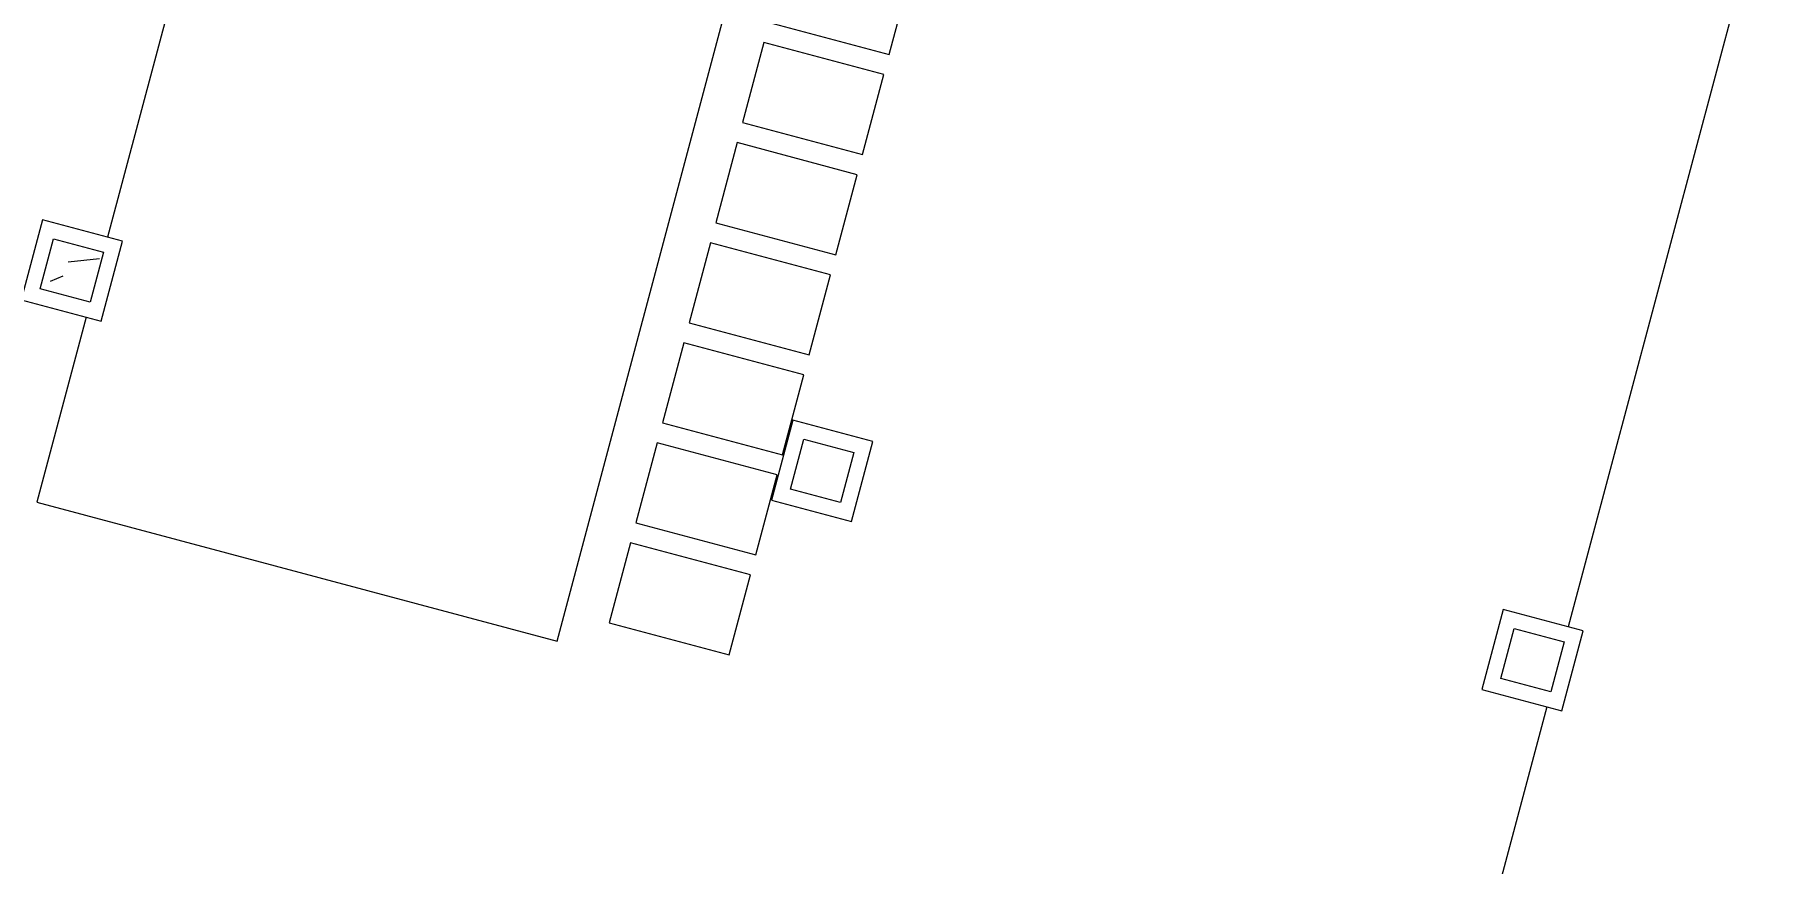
# Model space of a CAD drawing. Header units: metres. Extents: x 689715 to 690980, y 1005284 to 1006835.
# Drawn here: x 690786.55 to 690794.89, y 1005602.44 to 1005606.45 of the extents above; entities that cross this region are included whole.
import ezdxf

# ---------------------------------------------------------------- set-up
doc = ezdxf.new("R2010")
doc.units = ezdxf.units.M
doc.linetypes.add('PHANTOM', pattern=[2.5, 1.25, -0.25, 0.25, -0.25, 0.25, -0.25])
for name, color, linetype in [('0_HUELLAS CASAS CASTILLA', 1, 'Continuous'), ('0_NUMERO DE LOTE FASE V', 3, 'Continuous'), ('C-CALLE-RGIRO', 8, 'Continuous')]:
    doc.layers.add(name, color=color, linetype=linetype)
for name, color, linetype, lineweight in [('Modelos genéricos', 7, 'Continuous', 13), ('Pilares estructurales', 7, 'Continuous', 25), ('Suelos', 7, 'Continuous', 9)]:
    doc.layers.add(name, color=color, linetype=linetype, lineweight=lineweight)
doc.styles.add('ESTANDAR', font='romans.shx')
doc.dimstyles.new('R_GIRO', dxfattribs={"dimtxt": 1.2, "dimasz": 1.2, "dimexe": 0.18, "dimexo": 0.0625, "dimgap": 0.09, "dimtad": 0, "dimdec": 1, "dimdsep": 46, "dimtxsty": 'ESTANDAR', "dimcen": 0, "dimclrt": 2, "dimadec": 0, "dimazin": 0, "dimtfac": 1, "dimtdec": 1, "dimtofl": 0, "dimtmove": 0, "dimatfit": 3, "dimfxl": 1, "dimtolj": 1, "dimtzin": 0, "dimarcsym": 0})

# ---------------------------------------------------------------- blocks, each defined once
blk = doc.blocks.new('*D153')
at = {"layer": 'C-CALLE-RGIRO', "color": 0, "lineweight": -2, "transparency": 16777216}
blk.add_line((690779.2916858988, 1005603.624102919), (690780.3371050488, 1005604.213253835), dxfattribs=at)
at = {"layer": 'C-CALLE-RGIRO', "color": 0, "transparency": 16777216}
blk.add_solid([(690780.2389132297, 1005604.38749036), (690780.435296868, 1005604.03901731), (690781.3825241989, 1005604.80240475)], dxfattribs=at)
at = {"layer": 'Defpoints', "color": 0, "transparency": 16777216}
for p in [(690787.9163938861, 1005608.484597969), (690781.3825241989, 1005604.80240475)]:
    blk.add_point(p, dxfattribs=at)
at = {"layer": 'C-CALLE-RGIRO', "color": 2, "transparency": 16777216, "insert": (690777.5929484672, 1005602.666771391), "char_height": 1.2, "attachment_point": 5, "rotation": 29.40363967903189, "style": 'ESTANDAR'}
blk.add_mtext('\\A1;R7.5', dxfattribs=at)
blk = doc.blocks.new('M_Concrete-Rectangular-Column - _25x_25-V7-PLANO CLAVE _8 CASAS EN HILERA_ - Dependent 1')
at = {"layer": 'Pilares estructurales', "lineweight": 13}
h = blk.add_hatch(dxfattribs=at)
h.set_pattern_fill('CONCRETE', color=256, style=0, pattern_type=2)
h.set_pattern_definition([(49.99999999999999, (-7.957000000000001, -75.643), (1.457020047383542, -0.1273482686276515), [0.152, -1.676]), (355, (-7.957000000000001, -75.643), (-0.2818653023739907, 1.528382135238966), [0.122, -1.341]), (100.451, (-7.835, -75.653), (1.17546538358712, 1.400456044289996), [0.13, -1.425]), (46.184, (-7.957000000000001, -75.236), (2.169039294737322, -0.336383022587974), [0.229, -2.515]), (96.636, (-7.776, -75.264), (1.898944685138781, 1.97970782763093), [0.194, -2.137]), (351.184, (-7.957000000000001, -75.236), (1.898795237190718, 1.979372286160904), [0.183, -2.012]), (21, (-7.754, -75.33800000000001), (1.212598781386422, -0.8177586412751406), [0.152, -1.676]), (326, (-7.754, -75.33800000000001), (0.4944494143613917, 1.473404145724342), [0.122, -1.341]), (71.45100000000001, (-7.653, -75.406), (1.707039752549385, 0.6549895290889265), [0.13, -1.425]), (37.50000000000001, (-7.957000000000001, -75.643), (0.02416182372297015, 0.6765066195347833), [0.067, -1.258, 0.067, -1.294, -1.346]), (37.50000000000001, (-7.957000000000001, -75.643), (0.02416182372297015, 0.6765066195347833), [-2.686, 0.067, -1.279]), (7.499999999999999, (-7.957000000000001, -75.643), (0.5349359976128323, 0.8016816565557453), [0.067, -0.7090000000000001, 0.067, -1.227, -0.513]), (7.499999999999999, (-7.957000000000001, -75.643), (0.5349359976128323, 0.8016816565557453), [-2.071, 0.067, -0.446]), (327.5, (-8.41, -75.643), (1.084235554558972, -0.04571938571545769), [0.067, -0.441, 0.067, -1.518, -2.103]), (327.5, (-8.41, -75.643), (1.084235554558972, -0.04571938571545769), [-2.093, 0.067, -2.036]), (317.5, (-8.613, -75.643), (1.185122407334744, 0.2039163545013021), [0.067, -0.593, 0.067, -0.986, -1.494]), (317.5, (-8.613, -75.643), (1.185122407334744, 0.2039163545013021), [-1.713, 0.067, -1.426])])
h.paths.add_polyline_path([(0.1250000000000062, -0.1249999999999326), (0.1250000000000062, 0.1250000000000625), (-0.1249999999999932, 0.1250000000000625), (-0.1249999999999932, -0.1249999999998936)], flags=0)
blk = doc.blocks.new('MOLDURA COLUMNA - 0_40x_40-1533038-PLANO CLAVE _8 CASAS EN HILERA_ - Dependent 1')
at = {"layer": 'Modelos genéricos', "color": 253}
for p, q in [((0.2000000000000064, 0.1999999999999915), (-0.1999999999999938, 0.1999999999999915)), ((-0.1999999999999937, 0.1999999999999915), (-0.1999999999999937, -0.2000000000000085)), ((0.2000000000000064, -0.2000000000000085), (0.2000000000000064, 0.1999999999999915)), ((-0.1249999999999938, -0.1250000000000084), (-0.1249999999999937, 0.1249999999999915)), ((-0.1249999999999937, 0.1249999999999915), (0.1250000000000063, 0.1249999999999915)), ((0.1250000000000063, 0.1249999999999915), (0.1250000000000063, -0.1250000000000084)), ((0.1250000000000063, -0.1250000000000084), (-0.1249999999999938, -0.1250000000000084)), ((-0.1999999999999937, -0.2000000000000085), (0.2000000000000065, -0.2000000000000085))]:
    blk.add_line(p, q, dxfattribs=at)
blk = doc.blocks.new('012-AR_CASTILLA_MODELO B_rvt-1-PLANO CLAVE _8 CASAS EN HILERA_ - Dependent 1')
at = {"layer": 'Suelos', "color": 9}
for p, q in [((8.08178603235865, 79.4475474965293), (8.081786032475065, 75.84254749678075)), ((8.08178603235865, 75.44254749664105), (8.081786032416858, 74.51754749682732))]:
    blk.add_line(p, q, dxfattribs=at)
at = {"color": 254, "lineweight": 13}
for name in ['MOLDURA COLUMNA - 0_40x_40-1533038-PLANO CLAVE _8 CASAS EN HILERA_ - Dependent 1', 'M_Concrete-Rectangular-Column - _25x_25-V7-PLANO CLAVE _8 CASAS EN HILERA_ - Dependent 1']:
    blk.add_blockref(name, (7.956786032300442, 75.64254749636166), dxfattribs=at)
blk = doc.blocks.new('A TRANSFORMADA A B')
at = {"layer": 'Suelos', "color": 9}
for p, q in [((287.9939854068216, -64.38005156163126), (287.5939854066819, -64.38005156163126)), ((287.9939854068216, -64.98005156160798), (287.9939854068216, -64.38005156163126)), ((288.4939854068216, -64.38005156163126), (288.0939854069147, -64.38005156145664)), ((288.0939854069147, -64.38005156145664), (288.0939854069147, -64.98005156149156)), ((288.4939854068216, -64.98005156154977), (288.4939854068216, -64.38005156163126)), ((288.9939854068216, -64.38005156157305), (288.5939854069147, -64.38005156151485)), ((288.5939854069147, -64.38005156151485), (288.5939854071476, -64.98005156143336)), ((288.9939854068216, -64.98005156149156), (288.9939854068216, -64.38005156157305)), ((289.4939854070544, -64.38005156145664), (289.0939854071476, -64.38005156139843)), ((289.0939854071476, -64.38005156139843), (289.0939854066819, -64.9800515617244)), ((289.4939854068216, -64.98005156143336), (289.4939854070544, -64.38005156145664)), ((289.9939854068216, -64.38005156163126), (289.5939854069147, -64.38005156157305)), ((289.5939854069147, -64.38005156157305), (289.5939854069147, -64.9800515617244)), ((289.9939854070544, -64.98005156131694), (289.9939854068216, -64.38005156163126)), ((290.4939854068216, -64.38005156151485), (290.0939854071476, -64.38005156157305)), ((290.0939854071476, -64.38005156157305), (290.0939854064491, -64.98005156154977)), ((290.4939854068216, -64.98005156149156), (290.4939854068216, -64.38005156151485)), ((290.9939854068216, -64.38005156157305), (290.5939854069147, -64.38005156151485)), ((290.5939854069147, -64.38005156151485), (290.5939854069147, -64.98005156160798)), ((290.9939854068216, -64.98005156184081), (290.9939854068216, -64.38005156157305)), ((288.0939854069147, -64.98005156149156), (288.4939854068216, -64.98005156154977)), ((288.5939854071476, -64.98005156143336), (288.9939854068216, -64.98005156149156)), ((289.0939854066819, -64.9800515617244), (289.4939854068216, -64.98005156143336)), ((289.5939854069147, -64.9800515617244), (289.9939854070544, -64.98005156131694)), ((290.0939854064491, -64.98005156154977), (290.4939854068216, -64.98005156149156)), ((290.5939854069147, -64.98005156160798), (290.9939854068216, -64.98005156184081)), ((291.1439854067285, -65.20005156158004), (286.9939854068216, -65.20005156181287)), ((291.1439854069613, -67.80005156161496), (291.1439854067285, -65.20005156158004)), ((286.2139854070265, -67.80005156155676), (289.8189854063094, -67.80005156138213)), ((290.2189854069147, -67.80005156149855), (291.1439854067285, -67.80005156144034))]:
    blk.add_line(p, q, dxfattribs=at)
at = {"color": 254, "lineweight": 13, "rotation": 90}
for name, p in [('MOLDURA COLUMNA - 0_40x_40-1533038-PLANO CLAVE _8 CASAS EN HILERA_ - Dependent 1', (290.0189854067285, -64.17505156161496)), ('MOLDURA COLUMNA - 0_40x_40-1533038-PLANO CLAVE _8 CASAS EN HILERA_ - Dependent 1', (290.018985407427, -67.92505156155676)), ('M_Concrete-Rectangular-Column - _25x_25-V7-PLANO CLAVE _8 CASAS EN HILERA_ - Dependent 1', (290.018985407427, -67.92505156155676))]:
    blk.add_blockref(name, p, dxfattribs=at)
blk = doc.blocks.new('CASTILLAS B BLOQUE 8')
blk.add_blockref('A TRANSFORMADA A B', (0, 5.820766091346741e-11))
at = {"layer": '0_HUELLAS CASAS CASTILLA', "color": 8, "lineweight": 5, "rotation": 90}
blk.add_blockref('012-AR_CASTILLA_MODELO B_rvt-1-PLANO CLAVE _8 CASAS EN HILERA_ - Dependent 1', (365.6615329042543, -68.5818375935778), dxfattribs=at)

msp = doc.modelspace()

# ---------------------------------------------------------------- block references
at = {"layer": '0_NUMERO DE LOTE FASE V', "linetype": 'PHANTOM', "rotation": 255.0660435229903}
msp.add_blockref('CASTILLAS B BLOQUE 8', (690927.1028274479, 1005868.0258684), dxfattribs=at)

# ---------------------------------------------------------------- dimensions: what is measured, and where the dimension line sits
at = {"layer": 'C-CALLE-RGIRO'}
dim = msp.add_radius_dim(center=(690787.9163938861, 1005608.484597969), mpoint=(690781.3825241989, 1005604.80240475), dimstyle='R_GIRO', dxfattribs=at)
dim.commit()
dim.dimension.update_dxf_attribs({"geometry": '*D153', "text_midpoint": (690777.5929484672, 1005602.666771391)})

doc.saveas('drawing.dxf')
